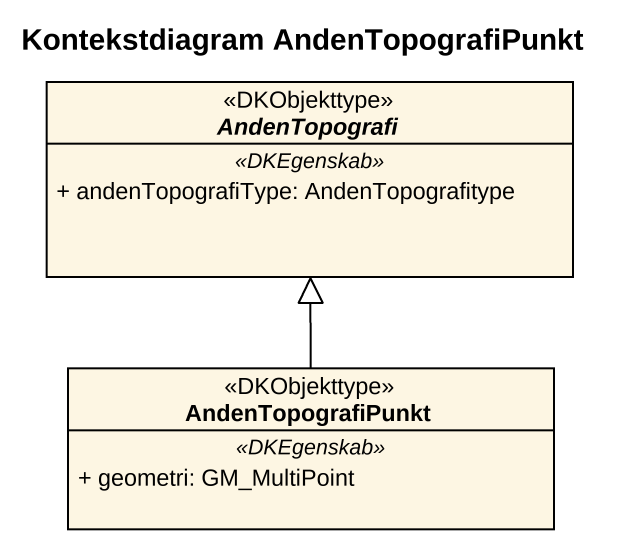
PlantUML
@startuml
title Kontekstdiagram AndenTopografiPunkt
hide circle
hide empty members
skinparam classAttributeIconSize 0
abstract class AndenTopografi <<DKObjekttype>> {
  .. <<DKEgenskab>> ..
  + andenTopografiType: AndenTopografitype
}
class AndenTopografiPunkt <<DKObjekttype>> {
  .. <<DKEgenskab>> ..
  + geometri: GM_MultiPoint
}
AndenTopografiPunkt -up-|> AndenTopografi
@enduml
